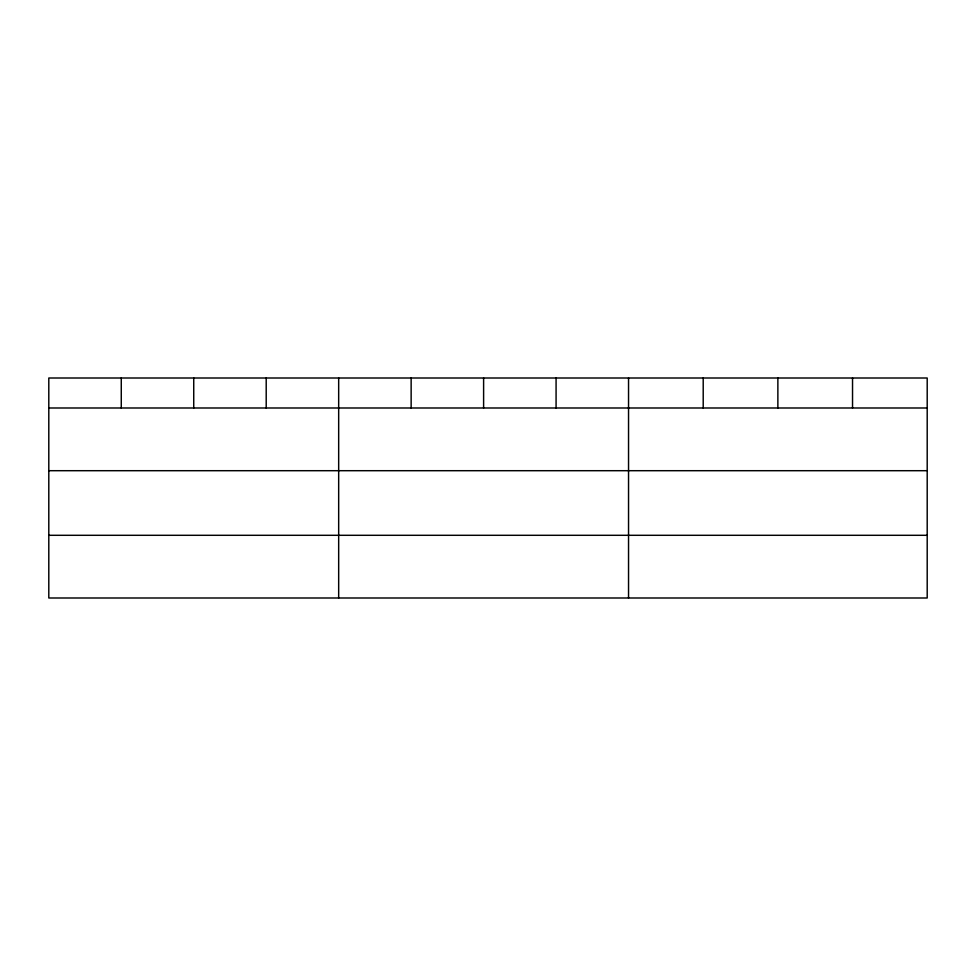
<?xml version="1.0" encoding="UTF-8"?>
<svg xmlns="http://www.w3.org/2000/svg" width="976" height="976" viewBox="0 0 976 976"><rect width="100%" height="100%" fill="white"/><g stroke="black" fill="none" stroke-linecap="round" stroke-linejoin="round"><path stroke-width="1.46" d="M927.2 470.7L927.2 378.005L48.8 378.005L48.8 597.995L927.2 597.995L927.2 470.7L48.8 470.7M48.8 407.992L927.2 407.992M48.8 535.299L927.2 535.299M852.536 378.005L852.536 407.992M777.872 378.005L777.872 407.992M703.208 378.005L703.208 407.992M628.544 378.005L628.544 597.995M556.076 378.005L556.076 407.992M483.608 378.005L483.608 407.992M411.14 378.005L411.14 407.992M338.672 378.005L338.672 597.995M266.204 378.005L266.204 407.992M193.736 378.005L193.736 407.992M121.268 378.005L121.268 407.992"/></g></svg>
